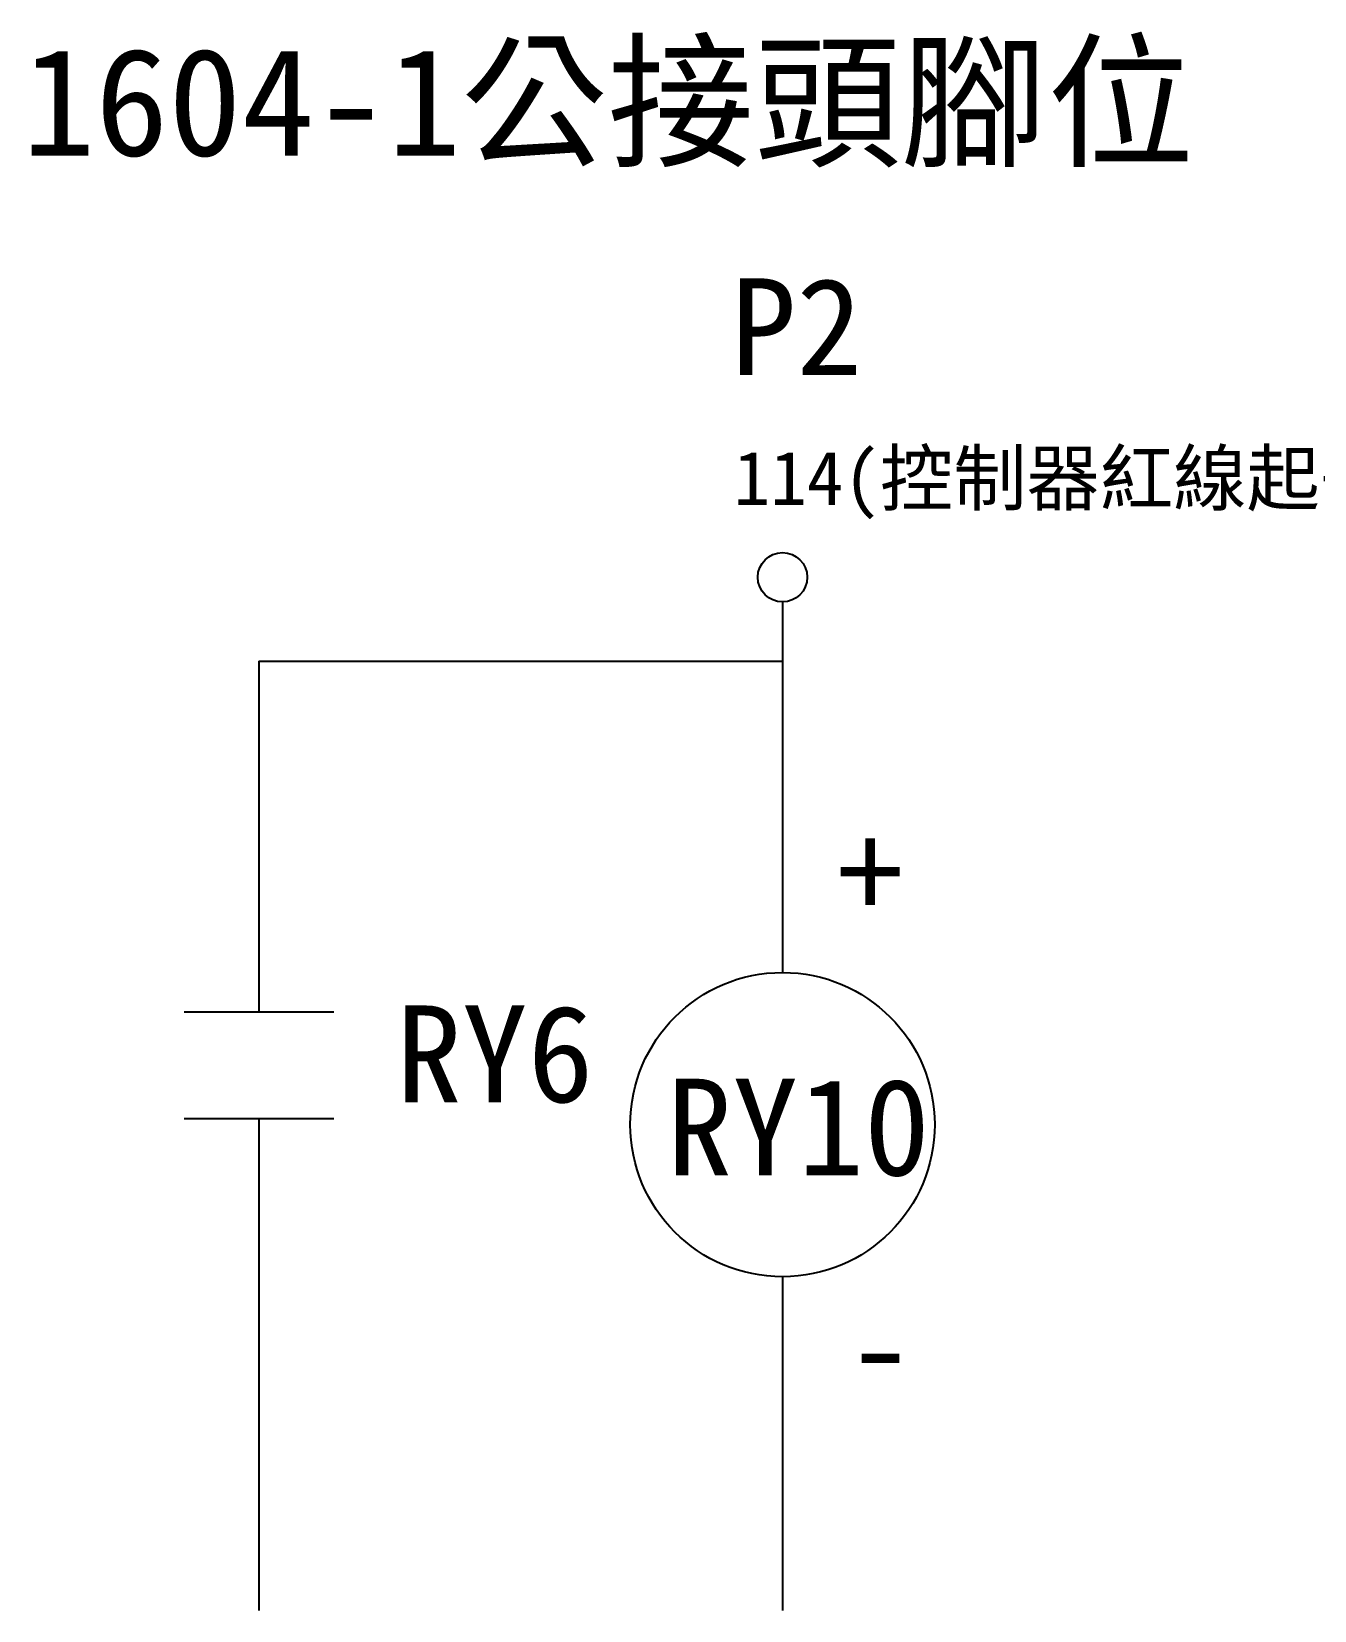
# Model space of a CAD drawing. Extents: x 208 to 1738, y -21 to 184.
# Drawn here: x 514.2 to 562, y 20.2 to 79 of the extents above; entities that cross this region are included whole.
import ezdxf

# ---------------------------------------------------------------- set-up
doc = ezdxf.new("R2010")
doc.units = 0
doc.layers.get('0').update_dxf_attribs({"linetype": 'CONTINUOUS'})
doc.layers.add('圖框層', color=7, linetype='CONTINUOUS')
doc.layers.add('標尺寸層', color=3, linetype='CONTINUOUS')
doc.styles.add('CNS', font='romanc.shx', dxfattribs={"bigfont": 'chineset.shx'})
doc.styles.add('STSL', font='kaiu.ttf')

msp = doc.modelspace()

# ---------------------------------------------------------------- linework, layer by layer
at = {"color": 7}
msp.add_line((522.686, 55.521), (542.165, 55.521), dxfattribs=at)
at = {"layer": '標尺寸層', "color": 7}
for p, q in [((542.165, 57.72), (542.165, 43.925)), ((522.686, 55.521), (522.686, 43.925)), ((522.686, 43.925), (522.686, 42.462)), ((519.902, 42.462), (525.47, 42.462)), ((519.902, 38.489), (525.47, 38.489)), ((522.686, 38.489), (522.686, 20.176)), ((542.165, 32.599), (542.165, 20.176))]:
    msp.add_line(p, q, dxfattribs=at)
for centre, radius in [((542.165, 58.64), 0.92), ((542.165, 38.262), 5.663)]:
    msp.add_circle(centre, radius, dxfattribs=at)

# ---------------------------------------------------------------- texts
at = {"color": 1, "insert": (513.871, 78.332), "char_height": 4, "width": 46.67836, "attachment_point": 1, "style": 'CNS'}
msp.add_mtext('{\\fDFKai-SB|b0|i0|c136|p65;1604-1公接頭腳位}', dxfattribs=at)
at = {"layer": '圖框層', "color": 1, "style": 'STSL'}
msp.add_text('P2', height=3.6, dxfattribs=at).set_placement((540.231, 66.169))
at = {"layer": '圖框層', "style": 'STSL'}
msp.add_text('114(控制器紅線起子端)', height=2, dxfattribs=at).set_placement((540.347, 61.333))
at = {"layer": '圖框層', "color": 4, "style": 'STSL'}
for s, p in [('+', (544.206, 45.871)), ('RY6', (527.787, 39.097)), ('RY10', (537.853, 36.371)), ('-', (544.586, 28.178))]:
    msp.add_text(s, height=3.6, dxfattribs=at).set_placement(p)

doc.saveas('drawing.dxf')
